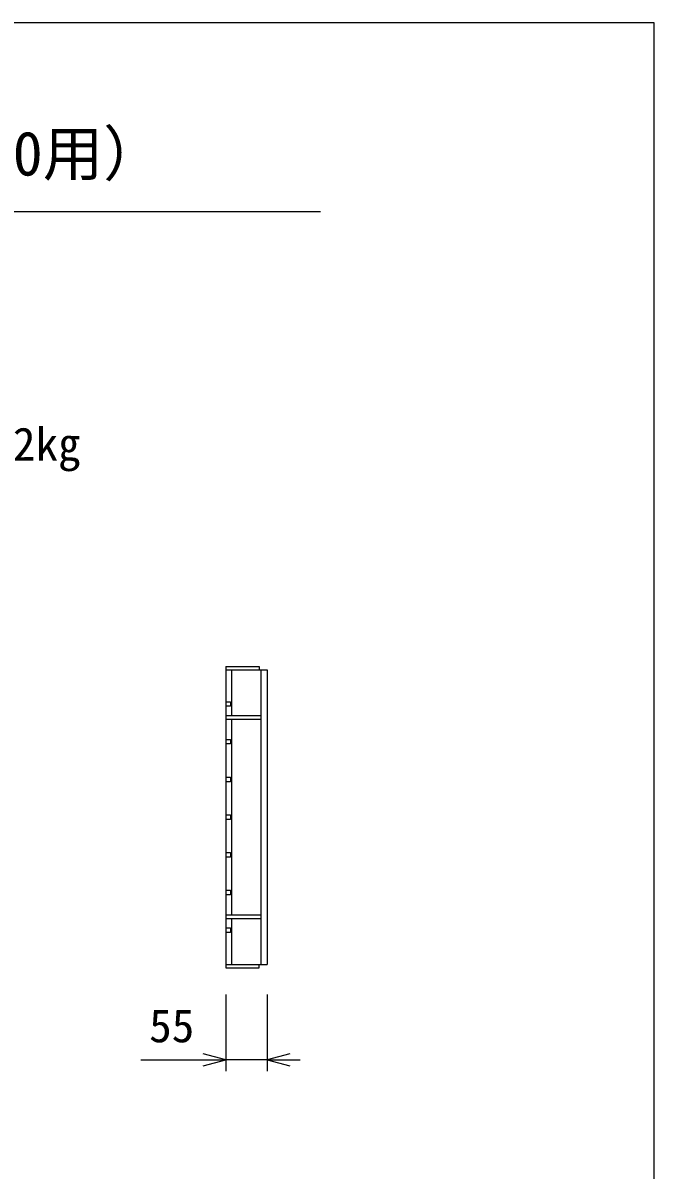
# Model space of a CAD drawing. Units: millimetres, scale not verified. Extents: x -16800 to 16800, y -5940 to 5940.
# Drawn here: x -4839 to -4002, y -3614 to -2093 of the extents above; entities that cross this region are included whole.
import ezdxf
from ezdxf.enums import TextEntityAlignment as Align

# ---------------------------------------------------------------- set-up
doc = ezdxf.new("R2010")
doc.units = ezdxf.units.MM
doc.header["$LTSCALE"] = 20
for name, color, linetype, lineweight in [('0-0_DIM', 7, 'Continuous', 25), ('0-2_HATCH', 6, 'Continuous', 25), ('0-7_TXT', 7, 'Continuous', 25)]:
    doc.layers.add(name, color=color, linetype=linetype, lineweight=lineweight)
doc.styles.add('ＭＳ ゴシック', font='')
doc.styles.get('ＭＳ ゴシック').set_extended_font_data('MS Gothic')

msp = doc.modelspace()

# ---------------------------------------------------------------- linework, layer by layer
at = {"layer": '0-0_DIM'}
for p, q in [((-4570.07, -3381.39), (-4570.07, -3482.98)), ((-4515.07, -3381.39), (-4515.07, -3482.98)), ((-4682.68, -3467.98), (-4570.07, -3467.98)), ((-4515.07, -3467.98), (-4570.07, -3467.98)), ((-4515.07, -3467.98), (-4471.6, -3467.98))]:
    msp.add_line(p, q, dxfattribs=at)
for points in [[(-4600.07, -3476.02), (-4570.07, -3467.98), (-4600.07, -3459.94)], [(-4485.07, -3459.94), (-4515.07, -3467.98), (-4485.07, -3476.02)]]:
    msp.add_lwpolyline(points, dxfattribs=at)
at = {"layer": '0-2_HATCH'}
for p, q in [((-4570.07, -2946.17), (-4570.07, -3346.17)), ((-4570.07, -2950.67), (-4515.07, -2950.67)), ((-4562.07, -3011.67), (-4562.07, -2950.67)), ((-4523.07, -3341.67), (-4523.07, -2950.67)), ((-4515.07, -2950.67), (-4515.07, -3341.67)), ((-4523.07, -3011.67), (-4570.07, -3011.67)), ((-4570.07, -3016.17), (-4523.07, -3016.17)), ((-4562.07, -3276.17), (-4562.07, -3016.17)), ((-4523.07, -3276.17), (-4570.07, -3276.17)), ((-4570.07, -3280.67), (-4523.07, -3280.67)), ((-4562.07, -3341.67), (-4562.07, -3280.67)), ((-4570.07, -3341.67), (-4515.07, -3341.67))]:
    msp.add_line(p, q, dxfattribs=at)
for points in [[(-4570.07, -2946.17), (-4526.07, -2946.17), (-4526.07, -2950.67)], [(-4570.07, -2993.17), (-4564.07, -2993.17), (-4564.07, -2999.17), (-4570.07, -2999.17)], [(-4570.07, -3043.17), (-4564.07, -3043.17), (-4564.07, -3049.17), (-4570.07, -3049.17)], [(-4570.07, -3093.17), (-4564.07, -3093.17), (-4564.07, -3099.17), (-4570.07, -3099.17)], [(-4570.07, -3143.17), (-4564.07, -3143.17), (-4564.07, -3149.17), (-4570.07, -3149.17)], [(-4570.07, -3193.17), (-4564.07, -3193.17), (-4564.07, -3199.17), (-4570.07, -3199.17)], [(-4570.07, -3243.17), (-4564.07, -3243.17), (-4564.07, -3249.17), (-4570.07, -3249.17)], [(-4570.07, -3293.17), (-4564.07, -3293.17), (-4564.07, -3299.17), (-4570.07, -3299.17)], [(-4570.07, -3346.17), (-4526.07, -3346.17), (-4526.07, -3341.67)]]:
    msp.add_lwpolyline(points, dxfattribs=at)
at = {"layer": '0-7_TXT'}
msp.add_line((-6060.12, -2342.89), (-4444.53, -2342.89), dxfattribs=at)
msp.add_lwpolyline([(-6502.32, -4742.89), (-4002.32, -4742.89), (-4002.32, -2092.89), (-6502.32, -2092.89)], close=True, dxfattribs=at)

# ---------------------------------------------------------------- texts
at = {"layer": '0-0_DIM', "style": 'ＭＳ ゴシック'}
for s, p in [('参考重量\u3000W=30.2kg', (-5302.02, -2686.53)), ('55', (-4671.7, -3457.98))]:
    msp.add_text(s, height=43.99, dxfattribs=at).set_placement(p, align=Align.BOTTOM_LEFT)
at = {"layer": '0-7_TXT', "style": 'ＭＳ ゴシック'}
msp.add_text('グレーチング蓋版（桝部 300用）', height=58.65, dxfattribs=at).set_placement((-5852.32, -2312.89), align=Align.BOTTOM_LEFT)

doc.saveas('drawing.dxf')
